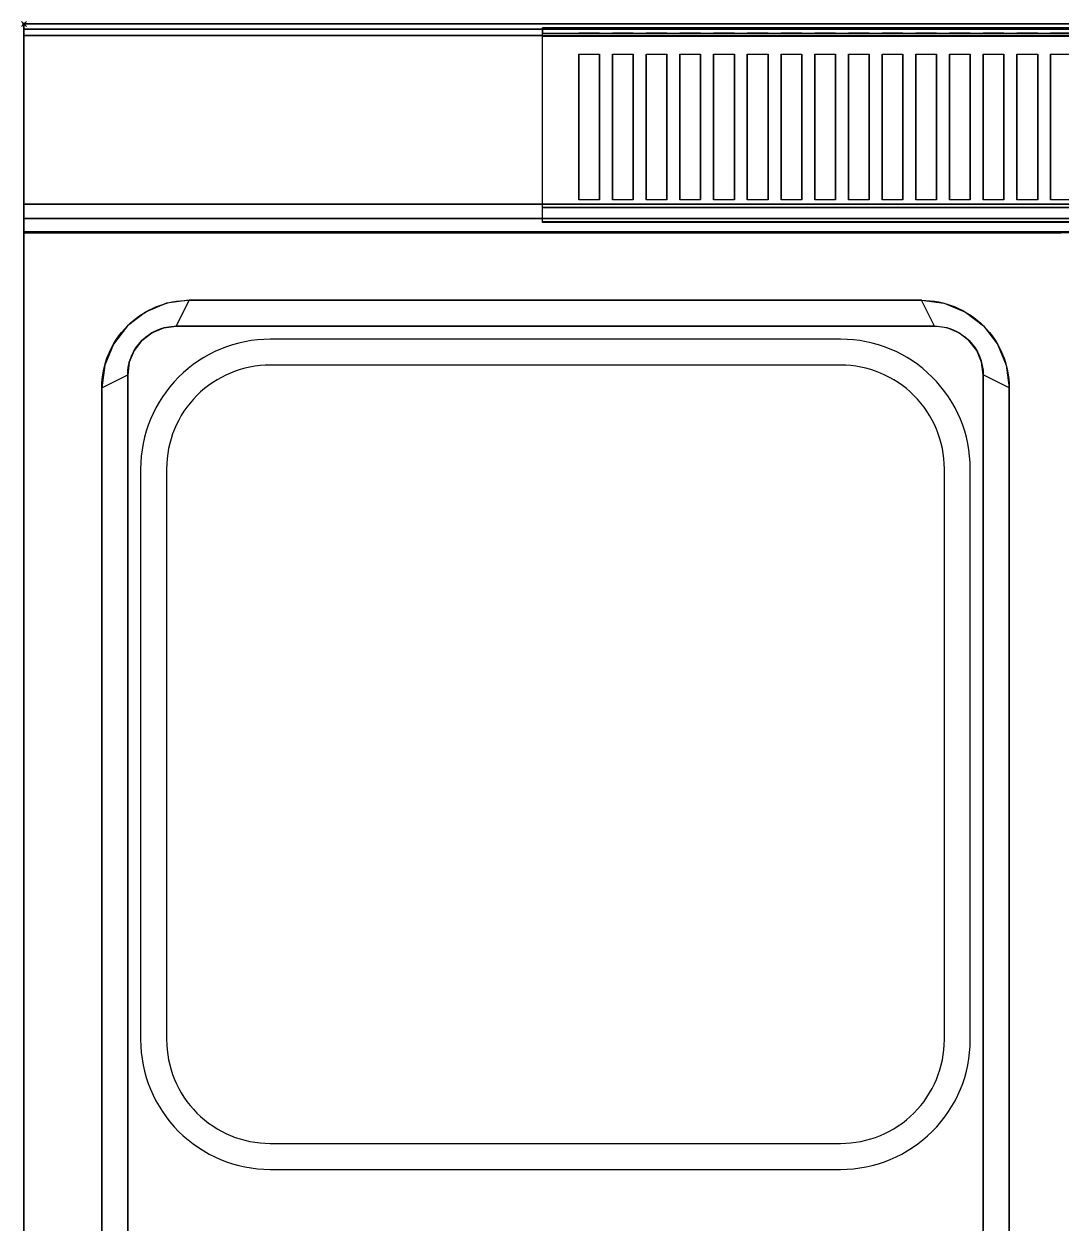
# Model space of a CAD drawing. Extents: x -1 to 801, y -931 to 1.
# Drawn here: x 0 to 400, y -462.2 to 0 of the extents above; entities that cross this region are included whole.
import ezdxf

# ---------------------------------------------------------------- set-up
doc = ezdxf.new("R2010")
doc.units = 0
doc.header["$PDMODE"] = 35
doc.layers.get('0').update_dxf_attribs({"lineweight": 13})
for name, color, linetype in [('IQ_200_2D', 1, 'Continuous'), ('IQ_200_3D', 1, 'Continuous'), ('IQ_204_2D', 7, 'Continuous'), ('IQ_INS_3D', 3, 'Continuous')]:
    doc.layers.add(name, color=color, linetype=linetype)

# ---------------------------------------------------------------- blocks, each defined once
blk = doc.blocks.new('ELECTROLUX-MC-BODY800X250')
at = {"layer": 'IQ_200_2D'}
for p, q in [((0, 0), (800, 0)), ((0, -855), (0, 0))]:
    blk.add_line(p, q, dxfattribs=at)
at = {"layer": 'IQ_200_3D'}
for points, invisible_edges in [([(0, -0.34, 912.22), (0, 0, 910.5), (800, 0, 910.5), (800, -0.34, 912.22)], 8), ([(0, 0, 902.7), (0, -0.13, 901.81), (800, -0.13, 901.81), (800, 0, 902.7)], 2), ([(0, -0.13, 901.81), (0, -0.54, 901.01), (800, -0.54, 901.01), (800, -0.13, 901.81)], 10), ([(0, -1.32, 913.68), (0, -0.34, 912.22), (800, -0.34, 912.22), (800, -1.32, 913.68)], 10), ([(0, -0.54, 901.01), (0, -1.19, 900.39), (800, -1.19, 900.39), (800, -0.54, 901.01)], 10), ([(0, -1.19, 900.39), (0, -2, 900), (800, -2, 900), (800, -1.19, 900.39)], 8), ([(0, -2.78, 914.66), (0, -1.32, 913.68), (800, -1.32, 913.68), (800, -2.78, 914.66)], 10), ([(0, -4.5, 915), (0, -2.78, 914.66), (800, -2.78, 914.66), (800, -4.5, 915)], 2), ([(0, -71.6, 914.58), (0, -69.5, 915), (800, -69.5, 915), (800, -71.6, 914.58)], 8), ([(0, -73.39, 913.39), (0, -71.6, 914.58), (800, -71.6, 914.58), (800, -73.39, 913.39)], 10), ([(0, -74.58, 911.6), (0, -73.39, 913.39), (800, -73.39, 913.39), (800, -74.58, 911.6)], 10), ([(0, -75, 909.5), (0, -74.58, 911.6), (800, -74.58, 911.6), (800, -75, 909.5)], 2), ([(0, -75.45, 903.59), (0, -75, 905.7), (800, -75, 905.7), (800, -75.45, 903.59)], 8), ([(0, -76.64, 901.78), (0, -75.45, 903.59), (800, -75.45, 903.59), (800, -76.64, 901.78)], 10), ([(0, -78.4, 900.53), (0, -76.64, 901.78), (800, -76.64, 901.78), (800, -78.4, 900.53)], 10), ([(0, -80.5, 900), (0, -78.4, 900.53), (800, -78.4, 900.53), (800, -80.5, 900)], 2)]:
    blk.add_3dface(points, dxfattribs=dict(at, invisible_edges=invisible_edges))
for points in [[(0, 0, 910.5), (0, 0, 902.7), (800, 0, 902.7), (800, 0, 910.5)], [(0, -855, 650), (0, -2, 650), (800, -2, 650), (800, -855, 650)], [(0, -2, 650), (0, -2, 900), (800, -2, 900), (800, -2, 650)], [(0, -855, 650), (0, -855, 900), (0, -2, 900), (0, -2, 650)], [(0, -69.5, 915), (0, -4.5, 915), (800, -4.5, 915), (800, -69.5, 915)], [(0, -75, 905.7), (0, -75, 909.5), (800, -75, 909.5), (800, -75, 905.7)]]:
    blk.add_3dface(points, dxfattribs=at)
at = {"layer": 'IQ_204_2D'}
blk.add_line((0, -80), (800, -80), dxfattribs=at)
at = {"layer": 'IQ_INS_3D'}
blk.add_point((0, 0), dxfattribs=at)
blk = doc.blocks.new('ELECTROLUX-MC-CAMINO400')
at = {"layer": 'IQ_200_3D'}
for points in [[(0, -0.21, 917.01), (0, -0.21, 956), (400, -0.21, 956), (400, -0.21, 917.01)], [(0, -69.44, 915), (0, -3.39, 915), (400, -3.39, 915), (400, -69.44, 915)]]:
    blk.add_3dface(points, dxfattribs=at)
for points, invisible_edges in [([(0, -0.21, 956), (0, -0.36, 956.76), (400, -0.36, 956.76), (400, -0.21, 956)], 2), ([(0, -0.25, 916.62), (0, -0.21, 917.01), (400, -0.21, 917.01), (400, -0.25, 916.62)], 8), ([(0, -0.37, 916.23), (0, -0.25, 916.62), (400, -0.25, 916.62), (400, -0.37, 916.23)], 10), ([(0, -0.36, 956.76), (0, -0.78, 957.41), (400, -0.78, 957.41), (400, -0.36, 956.76)], 10), ([(0, -0.56, 915.88), (0, -0.37, 916.23), (400, -0.37, 916.23), (400, -0.56, 915.88)], 10), ([(0, -0.82, 915.58), (0, -0.56, 915.88), (400, -0.56, 915.88), (400, -0.82, 915.58)], 10), ([(0, -0.78, 957.41), (0, -1.43, 957.84), (400, -1.43, 957.84), (400, -0.78, 957.41)], 10), ([(0, -1.41, 915.27), (0, -0.82, 915.58), (400, -0.82, 915.58), (400, -1.41, 915.27)], 10), ([(0, -2.05, 915.07), (0, -1.41, 915.27), (400, -1.41, 915.27), (400, -2.05, 915.07)], 10), ([(0, -1.43, 957.84), (0, -2.19, 958), (400, -2.19, 958), (400, -1.43, 957.84)], 8), ([(0, -2.72, 914.98), (0, -2.05, 915.07), (400, -2.05, 915.07), (400, -2.72, 914.98)], 10), ([(0, -10.37, 957.76), (0, -2.19, 958), (14, -2.19, 958), (14, -10.37, 957.76)], 12), ([(0, -3.39, 915), (0, -2.72, 914.98), (400, -2.72, 914.98), (400, -3.39, 915)], 2), ([(14, -10.37, 957.76), (22, -10.37, 957.76), (22, -2.19, 958), (14, -2.19, 958)], 10), ([(22, -2.19, 958), (27, -2.19, 958), (27, -10.37, 957.76), (22, -10.37, 957.76)], 14), ([(27, -10.37, 957.76), (35, -10.37, 957.76), (35, -2.19, 958), (27, -2.19, 958)], 10), ([(35, -2.19, 958), (40, -2.19, 958), (40, -10.37, 957.76), (35, -10.37, 957.76)], 14), ([(40, -10.37, 957.76), (48, -10.37, 957.76), (48, -2.19, 958), (40, -2.19, 958)], 10), ([(48, -2.19, 958), (53, -2.19, 958), (53, -10.37, 957.76), (48, -10.37, 957.76)], 14), ([(53, -10.37, 957.76), (61, -10.37, 957.76), (61, -2.19, 958), (53, -2.19, 958)], 10), ([(61, -2.19, 958), (66, -2.19, 958), (66, -10.37, 957.76), (61, -10.37, 957.76)], 14), ([(66, -10.37, 957.76), (74, -10.37, 957.76), (74, -2.19, 958), (66, -2.19, 958)], 10), ([(74, -2.19, 958), (79, -2.19, 958), (79, -10.37, 957.76), (74, -10.37, 957.76)], 14), ([(79, -10.37, 957.76), (87, -10.37, 957.76), (87, -2.19, 958), (79, -2.19, 958)], 10), ([(87, -2.19, 958), (92, -2.19, 958), (92, -10.37, 957.76), (87, -10.37, 957.76)], 14), ([(92, -10.37, 957.76), (100, -10.37, 957.76), (100, -2.19, 958), (92, -2.19, 958)], 10), ([(100, -2.19, 958), (105, -2.19, 958), (105, -10.37, 957.76), (100, -10.37, 957.76)], 14), ([(105, -10.37, 957.76), (113, -10.37, 957.76), (113, -2.19, 958), (105, -2.19, 958)], 10), ([(113, -2.19, 958), (118, -2.19, 958), (118, -10.37, 957.76), (113, -10.37, 957.76)], 14), ([(118, -10.37, 957.76), (126, -10.37, 957.76), (126, -2.19, 958), (118, -2.19, 958)], 10), ([(126, -2.19, 958), (131, -2.19, 958), (131, -10.37, 957.76), (126, -10.37, 957.76)], 14), ([(131, -10.37, 957.76), (139, -10.37, 957.76), (139, -2.19, 958), (131, -2.19, 958)], 10), ([(139, -2.19, 958), (144, -2.19, 958), (144, -10.37, 957.76), (139, -10.37, 957.76)], 14), ([(144, -10.37, 957.76), (152, -10.37, 957.76), (152, -2.19, 958), (144, -2.19, 958)], 10), ([(152, -2.19, 958), (157, -2.19, 958), (157, -10.37, 957.76), (152, -10.37, 957.76)], 14), ([(157, -10.37, 957.76), (165, -10.37, 957.76), (165, -2.19, 958), (157, -2.19, 958)], 10), ([(165, -2.19, 958), (170, -2.19, 958), (170, -10.37, 957.76), (165, -10.37, 957.76)], 14), ([(170, -10.37, 957.76), (178, -10.37, 957.76), (178, -2.19, 958), (170, -2.19, 958)], 10), ([(178, -2.19, 958), (183, -2.19, 958), (183, -10.37, 957.76), (178, -10.37, 957.76)], 14), ([(183, -10.37, 957.76), (191, -10.37, 957.76), (191, -2.19, 958), (183, -2.19, 958)], 10), ([(191, -2.19, 958), (196, -2.19, 958), (196, -10.37, 957.76), (191, -10.37, 957.76)], 14), ([(196, -10.37, 957.76), (204, -10.37, 957.76), (204, -2.19, 958), (196, -2.19, 958)], 10), ([(0, -17.47, 956.91), (0, -10.37, 957.76), (14, -10.37, 957.76), (14, -17.47, 956.91)], 10), ([(22, -17.47, 956.91), (22, -10.37, 957.76), (27, -10.37, 957.76), (27, -17.47, 956.91)], 10), ([(35, -17.47, 956.91), (35, -10.37, 957.76), (40, -10.37, 957.76), (40, -17.47, 956.91)], 10), ([(48, -17.47, 956.91), (48, -10.37, 957.76), (53, -10.37, 957.76), (53, -17.47, 956.91)], 10), ([(61, -17.47, 956.91), (61, -10.37, 957.76), (66, -10.37, 957.76), (66, -17.47, 956.91)], 10), ([(74, -17.47, 956.91), (74, -10.37, 957.76), (79, -10.37, 957.76), (79, -17.47, 956.91)], 10), ([(87, -17.47, 956.91), (87, -10.37, 957.76), (92, -10.37, 957.76), (92, -17.47, 956.91)], 10), ([(100, -17.47, 956.91), (100, -10.37, 957.76), (105, -10.37, 957.76), (105, -17.47, 956.91)], 10), ([(113, -17.47, 956.91), (113, -10.37, 957.76), (118, -10.37, 957.76), (118, -17.47, 956.91)], 10), ([(126, -17.47, 956.91), (126, -10.37, 957.76), (131, -10.37, 957.76), (131, -17.47, 956.91)], 10), ([(139, -17.47, 956.91), (139, -10.37, 957.76), (144, -10.37, 957.76), (144, -17.47, 956.91)], 10), ([(152, -17.47, 956.91), (152, -10.37, 957.76), (157, -10.37, 957.76), (157, -17.47, 956.91)], 10), ([(165, -17.47, 956.91), (165, -10.37, 957.76), (170, -10.37, 957.76), (170, -17.47, 956.91)], 10), ([(178, -17.47, 956.91), (178, -10.37, 957.76), (183, -10.37, 957.76), (183, -17.47, 956.91)], 10), ([(191, -17.47, 956.91), (191, -10.37, 957.76), (196, -10.37, 957.76), (196, -17.47, 956.91)], 10), ([(0, -24.48, 955.45), (0, -17.47, 956.91), (14, -17.47, 956.91), (14, -24.48, 955.45)], 10), ([(22, -24.48, 955.45), (22, -17.47, 956.91), (27, -17.47, 956.91), (27, -24.48, 955.45)], 10), ([(35, -24.48, 955.45), (35, -17.47, 956.91), (40, -17.47, 956.91), (40, -24.48, 955.45)], 10), ([(48, -24.48, 955.45), (48, -17.47, 956.91), (53, -17.47, 956.91), (53, -24.48, 955.45)], 10), ([(61, -24.48, 955.45), (61, -17.47, 956.91), (66, -17.47, 956.91), (66, -24.48, 955.45)], 10), ([(74, -24.48, 955.45), (74, -17.47, 956.91), (79, -17.47, 956.91), (79, -24.48, 955.45)], 10), ([(87, -24.48, 955.45), (87, -17.47, 956.91), (92, -17.47, 956.91), (92, -24.48, 955.45)], 10), ([(100, -24.48, 955.45), (100, -17.47, 956.91), (105, -17.47, 956.91), (105, -24.48, 955.45)], 10), ([(113, -24.48, 955.45), (113, -17.47, 956.91), (118, -17.47, 956.91), (118, -24.48, 955.45)], 10), ([(126, -24.48, 955.45), (126, -17.47, 956.91), (131, -17.47, 956.91), (131, -24.48, 955.45)], 10), ([(139, -24.48, 955.45), (139, -17.47, 956.91), (144, -17.47, 956.91), (144, -24.48, 955.45)], 10), ([(152, -24.48, 955.45), (152, -17.47, 956.91), (157, -17.47, 956.91), (157, -24.48, 955.45)], 10), ([(165, -24.48, 955.45), (165, -17.47, 956.91), (170, -17.47, 956.91), (170, -24.48, 955.45)], 10), ([(178, -24.48, 955.45), (178, -17.47, 956.91), (183, -17.47, 956.91), (183, -24.48, 955.45)], 10), ([(191, -24.48, 955.45), (191, -17.47, 956.91), (196, -17.47, 956.91), (196, -24.48, 955.45)], 10), ([(0, -31.33, 953.39), (0, -24.48, 955.45), (14, -24.48, 955.45), (14, -31.33, 953.39)], 10), ([(22, -31.33, 953.39), (22, -24.48, 955.45), (27, -24.48, 955.45), (27, -31.33, 953.39)], 10), ([(35, -31.33, 953.39), (35, -24.48, 955.45), (40, -24.48, 955.45), (40, -31.33, 953.39)], 10), ([(48, -31.33, 953.39), (48, -24.48, 955.45), (53, -24.48, 955.45), (53, -31.33, 953.39)], 10), ([(61, -31.33, 953.39), (61, -24.48, 955.45), (66, -24.48, 955.45), (66, -31.33, 953.39)], 10), ([(74, -31.33, 953.39), (74, -24.48, 955.45), (79, -24.48, 955.45), (79, -31.33, 953.39)], 10), ([(87, -31.33, 953.39), (87, -24.48, 955.45), (92, -24.48, 955.45), (92, -31.33, 953.39)], 10), ([(100, -31.33, 953.39), (100, -24.48, 955.45), (105, -24.48, 955.45), (105, -31.33, 953.39)], 10), ([(113, -31.33, 953.39), (113, -24.48, 955.45), (118, -24.48, 955.45), (118, -31.33, 953.39)], 10), ([(126, -31.33, 953.39), (126, -24.48, 955.45), (131, -24.48, 955.45), (131, -31.33, 953.39)], 10), ([(139, -31.33, 953.39), (139, -24.48, 955.45), (144, -24.48, 955.45), (144, -31.33, 953.39)], 10), ([(152, -31.33, 953.39), (152, -24.48, 955.45), (157, -24.48, 955.45), (157, -31.33, 953.39)], 10), ([(165, -31.33, 953.39), (165, -24.48, 955.45), (170, -24.48, 955.45), (170, -31.33, 953.39)], 10), ([(178, -31.33, 953.39), (178, -24.48, 955.45), (183, -24.48, 955.45), (183, -31.33, 953.39)], 10), ([(191, -31.33, 953.39), (191, -24.48, 955.45), (196, -24.48, 955.45), (196, -31.33, 953.39)], 10), ([(0, -37.98, 950.75), (0, -31.33, 953.39), (14, -31.33, 953.39), (14, -37.98, 950.75)], 10), ([(22, -37.98, 950.75), (22, -31.33, 953.39), (27, -31.33, 953.39), (27, -37.98, 950.75)], 10), ([(35, -37.98, 950.75), (35, -31.33, 953.39), (40, -31.33, 953.39), (40, -37.98, 950.75)], 10), ([(48, -37.98, 950.75), (48, -31.33, 953.39), (53, -31.33, 953.39), (53, -37.98, 950.75)], 10), ([(61, -37.98, 950.75), (61, -31.33, 953.39), (66, -31.33, 953.39), (66, -37.98, 950.75)], 10), ([(74, -37.98, 950.75), (74, -31.33, 953.39), (79, -31.33, 953.39), (79, -37.98, 950.75)], 10), ([(87, -37.98, 950.75), (87, -31.33, 953.39), (92, -31.33, 953.39), (92, -37.98, 950.75)], 10), ([(100, -37.98, 950.75), (100, -31.33, 953.39), (105, -31.33, 953.39), (105, -37.98, 950.75)], 10), ([(113, -37.98, 950.75), (113, -31.33, 953.39), (118, -31.33, 953.39), (118, -37.98, 950.75)], 10), ([(126, -37.98, 950.75), (126, -31.33, 953.39), (131, -31.33, 953.39), (131, -37.98, 950.75)], 10), ([(139, -37.98, 950.75), (139, -31.33, 953.39), (144, -31.33, 953.39), (144, -37.98, 950.75)], 10), ([(152, -37.98, 950.75), (152, -31.33, 953.39), (157, -31.33, 953.39), (157, -37.98, 950.75)], 10), ([(165, -37.98, 950.75), (165, -31.33, 953.39), (170, -31.33, 953.39), (170, -37.98, 950.75)], 10), ([(178, -37.98, 950.75), (178, -31.33, 953.39), (183, -31.33, 953.39), (183, -37.98, 950.75)], 10), ([(191, -37.98, 950.75), (191, -31.33, 953.39), (196, -31.33, 953.39), (196, -37.98, 950.75)], 10), ([(0, -44.37, 947.54), (0, -37.98, 950.75), (14, -37.98, 950.75), (14, -44.37, 947.54)], 10), ([(22, -44.37, 947.54), (22, -37.98, 950.75), (27, -37.98, 950.75), (27, -44.37, 947.54)], 10), ([(35, -44.37, 947.54), (35, -37.98, 950.75), (40, -37.98, 950.75), (40, -44.37, 947.54)], 10), ([(48, -44.37, 947.54), (48, -37.98, 950.75), (53, -37.98, 950.75), (53, -44.37, 947.54)], 10), ([(61, -44.37, 947.54), (61, -37.98, 950.75), (66, -37.98, 950.75), (66, -44.37, 947.54)], 10), ([(74, -44.37, 947.54), (74, -37.98, 950.75), (79, -37.98, 950.75), (79, -44.37, 947.54)], 10), ([(87, -44.37, 947.54), (87, -37.98, 950.75), (92, -37.98, 950.75), (92, -44.37, 947.54)], 10), ([(100, -44.37, 947.54), (100, -37.98, 950.75), (105, -37.98, 950.75), (105, -44.37, 947.54)], 10), ([(113, -44.37, 947.54), (113, -37.98, 950.75), (118, -37.98, 950.75), (118, -44.37, 947.54)], 10), ([(126, -44.37, 947.54), (126, -37.98, 950.75), (131, -37.98, 950.75), (131, -44.37, 947.54)], 10), ([(139, -44.37, 947.54), (139, -37.98, 950.75), (144, -37.98, 950.75), (144, -44.37, 947.54)], 10), ([(152, -44.37, 947.54), (152, -37.98, 950.75), (157, -37.98, 950.75), (157, -44.37, 947.54)], 10), ([(165, -44.37, 947.54), (165, -37.98, 950.75), (170, -37.98, 950.75), (170, -44.37, 947.54)], 10), ([(178, -44.37, 947.54), (178, -37.98, 950.75), (183, -37.98, 950.75), (183, -44.37, 947.54)], 10), ([(191, -44.37, 947.54), (191, -37.98, 950.75), (196, -37.98, 950.75), (196, -44.37, 947.54)], 10), ([(0, -50.47, 943.8), (0, -44.37, 947.54), (14, -44.37, 947.54), (14, -50.47, 943.8)], 10), ([(22, -50.47, 943.8), (22, -44.37, 947.54), (27, -44.37, 947.54), (27, -50.47, 943.8)], 10), ([(35, -50.47, 943.8), (35, -44.37, 947.54), (40, -44.37, 947.54), (40, -50.47, 943.8)], 10), ([(48, -50.47, 943.8), (48, -44.37, 947.54), (53, -44.37, 947.54), (53, -50.47, 943.8)], 10), ([(61, -50.47, 943.8), (61, -44.37, 947.54), (66, -44.37, 947.54), (66, -50.47, 943.8)], 10), ([(74, -50.47, 943.8), (74, -44.37, 947.54), (79, -44.37, 947.54), (79, -50.47, 943.8)], 10), ([(87, -50.47, 943.8), (87, -44.37, 947.54), (92, -44.37, 947.54), (92, -50.47, 943.8)], 10), ([(100, -50.47, 943.8), (100, -44.37, 947.54), (105, -44.37, 947.54), (105, -50.47, 943.8)], 10), ([(113, -50.47, 943.8), (113, -44.37, 947.54), (118, -44.37, 947.54), (118, -50.47, 943.8)], 10), ([(126, -50.47, 943.8), (126, -44.37, 947.54), (131, -44.37, 947.54), (131, -50.47, 943.8)], 10), ([(139, -50.47, 943.8), (139, -44.37, 947.54), (144, -44.37, 947.54), (144, -50.47, 943.8)], 10), ([(152, -50.47, 943.8), (152, -44.37, 947.54), (157, -44.37, 947.54), (157, -50.47, 943.8)], 10), ([(165, -50.47, 943.8), (165, -44.37, 947.54), (170, -44.37, 947.54), (170, -50.47, 943.8)], 10), ([(178, -50.47, 943.8), (178, -44.37, 947.54), (183, -44.37, 947.54), (183, -50.47, 943.8)], 10), ([(191, -50.47, 943.8), (191, -44.37, 947.54), (196, -44.37, 947.54), (196, -50.47, 943.8)], 10), ([(0, -56.22, 939.54), (0, -50.47, 943.8), (14, -50.47, 943.8), (14, -56.22, 939.54)], 10), ([(22, -56.22, 939.54), (22, -50.47, 943.8), (27, -50.47, 943.8), (27, -56.22, 939.54)], 10), ([(35, -56.22, 939.54), (35, -50.47, 943.8), (40, -50.47, 943.8), (40, -56.22, 939.54)], 10), ([(48, -56.22, 939.54), (48, -50.47, 943.8), (53, -50.47, 943.8), (53, -56.22, 939.54)], 10), ([(61, -56.22, 939.54), (61, -50.47, 943.8), (66, -50.47, 943.8), (66, -56.22, 939.54)], 10), ([(74, -56.22, 939.54), (74, -50.47, 943.8), (79, -50.47, 943.8), (79, -56.22, 939.54)], 10), ([(87, -56.22, 939.54), (87, -50.47, 943.8), (92, -50.47, 943.8), (92, -56.22, 939.54)], 10), ([(100, -56.22, 939.54), (100, -50.47, 943.8), (105, -50.47, 943.8), (105, -56.22, 939.54)], 10), ([(113, -56.22, 939.54), (113, -50.47, 943.8), (118, -50.47, 943.8), (118, -56.22, 939.54)], 10), ([(126, -56.22, 939.54), (126, -50.47, 943.8), (131, -50.47, 943.8), (131, -56.22, 939.54)], 10), ([(139, -56.22, 939.54), (139, -50.47, 943.8), (144, -50.47, 943.8), (144, -56.22, 939.54)], 10), ([(152, -56.22, 939.54), (152, -50.47, 943.8), (157, -50.47, 943.8), (157, -56.22, 939.54)], 10), ([(165, -56.22, 939.54), (165, -50.47, 943.8), (170, -50.47, 943.8), (170, -56.22, 939.54)], 10), ([(178, -56.22, 939.54), (178, -50.47, 943.8), (183, -50.47, 943.8), (183, -56.22, 939.54)], 10), ([(191, -56.22, 939.54), (191, -50.47, 943.8), (196, -50.47, 943.8), (196, -56.22, 939.54)], 10), ([(0, -61.59, 934.81), (0, -56.22, 939.54), (14, -56.22, 939.54), (14, -61.59, 934.81)], 10), ([(22, -61.59, 934.81), (22, -56.22, 939.54), (27, -56.22, 939.54), (27, -61.59, 934.81)], 10), ([(35, -61.59, 934.81), (35, -56.22, 939.54), (40, -56.22, 939.54), (40, -61.59, 934.81)], 10), ([(48, -61.59, 934.81), (48, -56.22, 939.54), (53, -56.22, 939.54), (53, -61.59, 934.81)], 10), ([(61, -61.59, 934.81), (61, -56.22, 939.54), (66, -56.22, 939.54), (66, -61.59, 934.81)], 10), ([(74, -61.59, 934.81), (74, -56.22, 939.54), (79, -56.22, 939.54), (79, -61.59, 934.81)], 10), ([(87, -61.59, 934.81), (87, -56.22, 939.54), (92, -56.22, 939.54), (92, -61.59, 934.81)], 10), ([(100, -61.59, 934.81), (100, -56.22, 939.54), (105, -56.22, 939.54), (105, -61.59, 934.81)], 10), ([(113, -61.59, 934.81), (113, -56.22, 939.54), (118, -56.22, 939.54), (118, -61.59, 934.81)], 10), ([(126, -61.59, 934.81), (126, -56.22, 939.54), (131, -56.22, 939.54), (131, -61.59, 934.81)], 10), ([(139, -61.59, 934.81), (139, -56.22, 939.54), (144, -56.22, 939.54), (144, -61.59, 934.81)], 10), ([(152, -61.59, 934.81), (152, -56.22, 939.54), (157, -56.22, 939.54), (157, -61.59, 934.81)], 10), ([(165, -61.59, 934.81), (165, -56.22, 939.54), (170, -56.22, 939.54), (170, -61.59, 934.81)], 10), ([(178, -61.59, 934.81), (178, -56.22, 939.54), (183, -56.22, 939.54), (183, -61.59, 934.81)], 10), ([(191, -61.59, 934.81), (191, -56.22, 939.54), (196, -56.22, 939.54), (196, -61.59, 934.81)], 10), ([(0, -66.52, 929.63), (0, -61.59, 934.81), (14, -61.59, 934.81), (14, -66.52, 929.63)], 10), ([(22, -66.52, 929.63), (22, -61.59, 934.81), (27, -61.59, 934.81), (27, -66.52, 929.63)], 10), ([(35, -66.52, 929.63), (35, -61.59, 934.81), (40, -61.59, 934.81), (40, -66.52, 929.63)], 10), ([(48, -66.52, 929.63), (48, -61.59, 934.81), (53, -61.59, 934.81), (53, -66.52, 929.63)], 10), ([(61, -66.52, 929.63), (61, -61.59, 934.81), (66, -61.59, 934.81), (66, -66.52, 929.63)], 10), ([(74, -66.52, 929.63), (74, -61.59, 934.81), (79, -61.59, 934.81), (79, -66.52, 929.63)], 10), ([(87, -66.52, 929.63), (87, -61.59, 934.81), (92, -61.59, 934.81), (92, -66.52, 929.63)], 10), ([(100, -66.52, 929.63), (100, -61.59, 934.81), (105, -61.59, 934.81), (105, -66.52, 929.63)], 10), ([(113, -66.52, 929.63), (113, -61.59, 934.81), (118, -61.59, 934.81), (118, -66.52, 929.63)], 10), ([(126, -66.52, 929.63), (126, -61.59, 934.81), (131, -61.59, 934.81), (131, -66.52, 929.63)], 10), ([(139, -66.52, 929.63), (139, -61.59, 934.81), (144, -61.59, 934.81), (144, -66.52, 929.63)], 10), ([(152, -66.52, 929.63), (152, -61.59, 934.81), (157, -61.59, 934.81), (157, -66.52, 929.63)], 10), ([(165, -66.52, 929.63), (165, -61.59, 934.81), (170, -61.59, 934.81), (170, -66.52, 929.63)], 10), ([(178, -66.52, 929.63), (178, -61.59, 934.81), (183, -61.59, 934.81), (183, -66.52, 929.63)], 10), ([(191, -66.52, 929.63), (191, -61.59, 934.81), (196, -61.59, 934.81), (196, -66.52, 929.63)], 10), ([(0, -71, 924.05), (0, -66.52, 929.63), (14, -66.52, 929.63), (14, -71, 924.05)], 14), ([(14, -71, 924.05), (22, -71, 924.05), (22, -66.52, 929.63), (14, -66.52, 929.63)], 11), ([(22, -71, 924.05), (27, -71, 924.05), (27, -66.52, 929.63), (22, -66.52, 929.63)], 15), ([(27, -71, 924.05), (35, -71, 924.05), (35, -66.52, 929.63), (27, -66.52, 929.63)], 11), ([(35, -71, 924.05), (40, -71, 924.05), (40, -66.52, 929.63), (35, -66.52, 929.63)], 15), ([(40, -71, 924.05), (48, -71, 924.05), (48, -66.52, 929.63), (40, -66.52, 929.63)], 11), ([(48, -71, 924.05), (53, -71, 924.05), (53, -66.52, 929.63), (48, -66.52, 929.63)], 15), ([(53, -71, 924.05), (61, -71, 924.05), (61, -66.52, 929.63), (53, -66.52, 929.63)], 11), ([(61, -71, 924.05), (66, -71, 924.05), (66, -66.52, 929.63), (61, -66.52, 929.63)], 15), ([(66, -71, 924.05), (74, -71, 924.05), (74, -66.52, 929.63), (66, -66.52, 929.63)], 11), ([(74, -71, 924.05), (79, -71, 924.05), (79, -66.52, 929.63), (74, -66.52, 929.63)], 15), ([(79, -71, 924.05), (87, -71, 924.05), (87, -66.52, 929.63), (79, -66.52, 929.63)], 11), ([(87, -71, 924.05), (92, -71, 924.05), (92, -66.52, 929.63), (87, -66.52, 929.63)], 15), ([(92, -71, 924.05), (100, -71, 924.05), (100, -66.52, 929.63), (92, -66.52, 929.63)], 11), ([(100, -71, 924.05), (105, -71, 924.05), (105, -66.52, 929.63), (100, -66.52, 929.63)], 15), ([(105, -71, 924.05), (113, -71, 924.05), (113, -66.52, 929.63), (105, -66.52, 929.63)], 11), ([(113, -71, 924.05), (118, -71, 924.05), (118, -66.52, 929.63), (113, -66.52, 929.63)], 15), ([(118, -71, 924.05), (126, -71, 924.05), (126, -66.52, 929.63), (118, -66.52, 929.63)], 11), ([(126, -71, 924.05), (131, -71, 924.05), (131, -66.52, 929.63), (126, -66.52, 929.63)], 15), ([(131, -71, 924.05), (139, -71, 924.05), (139, -66.52, 929.63), (131, -66.52, 929.63)], 11), ([(139, -71, 924.05), (144, -71, 924.05), (144, -66.52, 929.63), (139, -66.52, 929.63)], 15), ([(144, -71, 924.05), (152, -71, 924.05), (152, -66.52, 929.63), (144, -66.52, 929.63)], 11), ([(152, -71, 924.05), (157, -71, 924.05), (157, -66.52, 929.63), (152, -66.52, 929.63)], 15), ([(157, -71, 924.05), (165, -71, 924.05), (165, -66.52, 929.63), (157, -66.52, 929.63)], 11), ([(165, -71, 924.05), (170, -71, 924.05), (170, -66.52, 929.63), (165, -66.52, 929.63)], 15), ([(170, -71, 924.05), (178, -71, 924.05), (178, -66.52, 929.63), (170, -66.52, 929.63)], 11), ([(178, -71, 924.05), (183, -71, 924.05), (183, -66.52, 929.63), (178, -66.52, 929.63)], 15), ([(183, -71, 924.05), (191, -71, 924.05), (191, -66.52, 929.63), (183, -66.52, 929.63)], 11), ([(191, -71, 924.05), (196, -71, 924.05), (196, -66.52, 929.63), (191, -66.52, 929.63)], 15), ([(196, -71, 924.05), (204, -71, 924.05), (204, -66.52, 929.63), (196, -66.52, 929.63)], 11), ([(0, -70.76, 915.05), (0, -69.44, 915), (400, -69.44, 915), (400, -70.76, 915.05)], 8), ([(0, -72.06, 915.25), (0, -70.76, 915.05), (400, -70.76, 915.05), (400, -72.06, 915.25)], 10), ([(0, -74.97, 918.1), (0, -71, 924.05), (400, -71, 924.05), (400, -74.97, 918.1)], 2), ([(0, -73.33, 915.6), (0, -72.06, 915.25), (400, -72.06, 915.25), (400, -73.33, 915.6)], 10), ([(0, -74.56, 916.08), (0, -73.33, 915.6), (400, -73.33, 915.6), (400, -74.56, 916.08)], 10), ([(0, -74.96, 916.48), (0, -74.56, 916.08), (400, -74.56, 916.08), (400, -74.96, 916.48)], 10), ([(0, -75.18, 917), (0, -74.96, 916.48), (400, -74.96, 916.48), (400, -75.18, 917)], 10), ([(0, -74.97, 918.1), (0, -75.18, 917.57), (400, -75.18, 917.57), (400, -74.97, 918.1)], 2), ([(0, -75.18, 917.57), (0, -75.18, 917), (400, -75.18, 917), (400, -75.18, 917.57)], 10)]:
    blk.add_3dface(points, dxfattribs=dict(at, invisible_edges=invisible_edges))
at = {"layer": 'IQ_204_2D'}
for points in [[(0, -0.21), (400, -0.21), (400, -75.21), (0, -75.21)], [(14, -10.37), (22, -10.37), (22, -66.52), (14, -66.52)], [(27, -10.37), (35, -10.37), (35, -66.52), (27, -66.52)], [(40, -10.37), (48, -10.37), (48, -66.52), (40, -66.52)], [(53, -10.37), (61, -10.37), (61, -66.52), (53, -66.52)], [(66, -10.37), (74, -10.37), (74, -66.52), (66, -66.52)], [(79, -10.37), (87, -10.37), (87, -66.52), (79, -66.52)], [(92, -10.37), (100, -10.37), (100, -66.52), (92, -66.52)], [(105, -10.37), (113, -10.37), (113, -66.52), (105, -66.52)], [(118, -10.37), (126, -10.37), (126, -66.52), (118, -66.52)], [(131, -10.37), (139, -10.37), (139, -66.52), (131, -66.52)], [(144, -10.37), (152, -10.37), (152, -66.52), (144, -66.52)], [(157, -10.37), (165, -10.37), (165, -66.52), (157, -66.52)], [(170, -10.37), (178, -10.37), (178, -66.52), (170, -66.52)], [(183, -10.37), (191, -10.37), (191, -66.52), (183, -66.52)], [(196, -10.37), (204, -10.37), (204, -66.52), (196, -66.52)]]:
    blk.add_lwpolyline(points, close=True, dxfattribs=at)

msp = doc.modelspace()

# ---------------------------------------------------------------- linework, layer by layer
at = {"layer": 'IQ_200_3D'}
for points, invisible_edges in [([(63.76, -106.5, 900), (55.03, -107.65, 900), (0, -80.5, 900)], 10), ([(55.03, -107.65, 900), (46.88, -111.02, 900), (0, -80.5, 900)], 10), ([(46.88, -111.02, 900), (39.89, -116.39, 900), (0, -80.5, 900)], 10), ([(39.89, -116.39, 900), (34.52, -123.38, 900), (0, -80.5, 900)], 10), ([(34.52, -123.38, 900), (31.15, -131.53, 900), (0, -80.5, 900)], 10), ([(31.15, -131.53, 900), (30, -140.26, 900), (0, -80.5, 900)], 10), ([(0, -80.5, 900), (30, -140.26, 900), (30, -772.74, 900), (0, -855, 900)], 5), ([(400, -80.5, 900), (346.24, -106.5, 900), (63.76, -106.5, 900), (0, -80.5, 900)], 5), ([(346.24, -106.5, 900), (354.97, -107.65, 900), (400, -80.5, 900)], 10), ([(354.97, -107.65, 900), (363.12, -111.02, 900), (400, -80.5, 900)], 10), ([(363.12, -111.02, 900), (370.11, -116.39, 900), (400, -80.5, 900)], 10), ([(370.11, -116.39, 900), (375.48, -123.38, 900), (400, -80.5, 900)], 10), ([(375.48, -123.38, 900), (378.85, -131.53, 900), (400, -80.5, 900)], 10), ([(378.85, -131.53, 900), (380, -140.26, 900), (400, -80.5, 900)], 10), ([(400, -855, 900), (380, -772.74, 900), (380, -140.26, 900), (400, -80.5, 900)], 13), ([(400, -855, 900), (420, -772.74, 900), (420, -140.26, 900), (400, -80.5, 900)], 13), ([(55.03, -107.65, 900), (46.88, -111.02, 900), (49.38, -119.01, 890), (53.91, -117.14, 890)], 10), ([(63.76, -106.5, 900), (55.03, -107.65, 900), (53.91, -117.14, 890), (58.76, -116.5, 890)], 2), ([(346.24, -106.5, 900), (354.97, -107.65, 900), (356.09, -117.14, 890), (351.24, -116.5, 890)], 2), ([(354.97, -107.65, 900), (363.12, -111.02, 900), (360.62, -119.01, 890), (356.09, -117.14, 890)], 10), ([(46.88, -111.02, 900), (39.89, -116.39, 900), (45.5, -122, 890), (49.38, -119.01, 890)], 10), ([(363.12, -111.02, 900), (370.11, -116.39, 900), (364.5, -122, 890), (360.62, -119.01, 890)], 10), ([(39.89, -116.39, 900), (34.52, -123.38, 900), (42.51, -125.88, 890), (45.5, -122, 890)], 10), ([(364.5, -122, 890), (360.62, -119.01, 890), (49.38, -119.01, 890), (45.5, -122, 890)], 10), ([(360.62, -119.01, 890), (356.09, -117.14, 890), (53.91, -117.14, 890), (49.38, -119.01, 890)], 10), ([(356.09, -117.14, 890), (351.24, -116.5, 890), (58.76, -116.5, 890), (53.91, -117.14, 890)], 8), ([(370.11, -116.39, 900), (375.48, -123.38, 900), (367.49, -125.88, 890), (364.5, -122, 890)], 10), ([(34.52, -123.38, 900), (31.15, -131.53, 900), (40.64, -130.41, 890), (42.51, -125.88, 890)], 10), ([(367.49, -125.88, 890), (364.5, -122, 890), (45.5, -122, 890), (42.51, -125.88, 890)], 10), ([(375.48, -123.38, 900), (378.85, -131.53, 900), (369.36, -130.41, 890), (367.49, -125.88, 890)], 10), ([(369.36, -130.41, 890), (367.49, -125.88, 890), (42.51, -125.88, 890), (40.64, -130.41, 890)], 10), ([(31.15, -131.53, 900), (30, -140.26, 900), (40, -135.26, 890), (40.64, -130.41, 890)], 8), ([(370, -135.26, 890), (369.36, -130.41, 890), (40.64, -130.41, 890), (40, -135.26, 890)], 10), ([(378.85, -131.53, 900), (380, -140.26, 900), (370, -135.26, 890), (369.36, -130.41, 890)], 8), ([(370, -135.26, 890), (40, -135.26, 890), (40, -777.74, 890), (370, -777.74, 890)], 5)]:
    msp.add_3dface(points, dxfattribs=dict(at, invisible_edges=invisible_edges))
for points in [[(63.76, -106.5, 900), (58.76, -116.5, 890), (351.24, -116.5, 890), (346.24, -106.5, 900)], [(40, -777.74, 890), (30, -772.74, 900), (30, -140.26, 900), (40, -135.26, 890)], [(370, -777.74, 890), (380, -772.74, 900), (380, -140.26, 900), (370, -135.26, 890)]]:
    msp.add_3dface(points, dxfattribs=at)
at = {"layer": 'IQ_204_2D'}
for points in [[(63.76, -106.5), (346.24, -106.5, -0.414214), (380, -140.26), (380, -772.74, -0.414214), (346.24, -806.5), (63.76, -806.5, -0.414214), (30, -772.74), (30, -140.26, -0.414214)], [(58.76, -116.5), (351.24, -116.5, -0.414214), (370, -135.26), (370, -777.74, -0.414214), (351.24, -796.5), (58.76, -796.5, -0.414214), (40, -777.74), (40, -135.26, -0.414214)], [(95, -441.5), (315, -441.5, 0.414214), (365, -391.5), (365, -171.5, 0.414214), (315, -121.5), (95, -121.5, 0.414214), (45, -171.5), (45, -391.5, 0.414214)], [(95, -431.5), (315, -431.5, 0.414214), (355, -391.5), (355, -171.5, 0.414214), (315, -131.5), (95, -131.5, 0.414214), (55, -171.5), (55, -391.5, 0.414214)]]:
    msp.add_lwpolyline(points, format="xyb", close=True, dxfattribs=at)

# ---------------------------------------------------------------- block references
for name, p in [('ELECTROLUX-MC-BODY800X250', (0, 0)), ('ELECTROLUX-MC-CAMINO400', (200, -1.29))]:
    msp.add_blockref(name, p)

doc.saveas('drawing.dxf')
